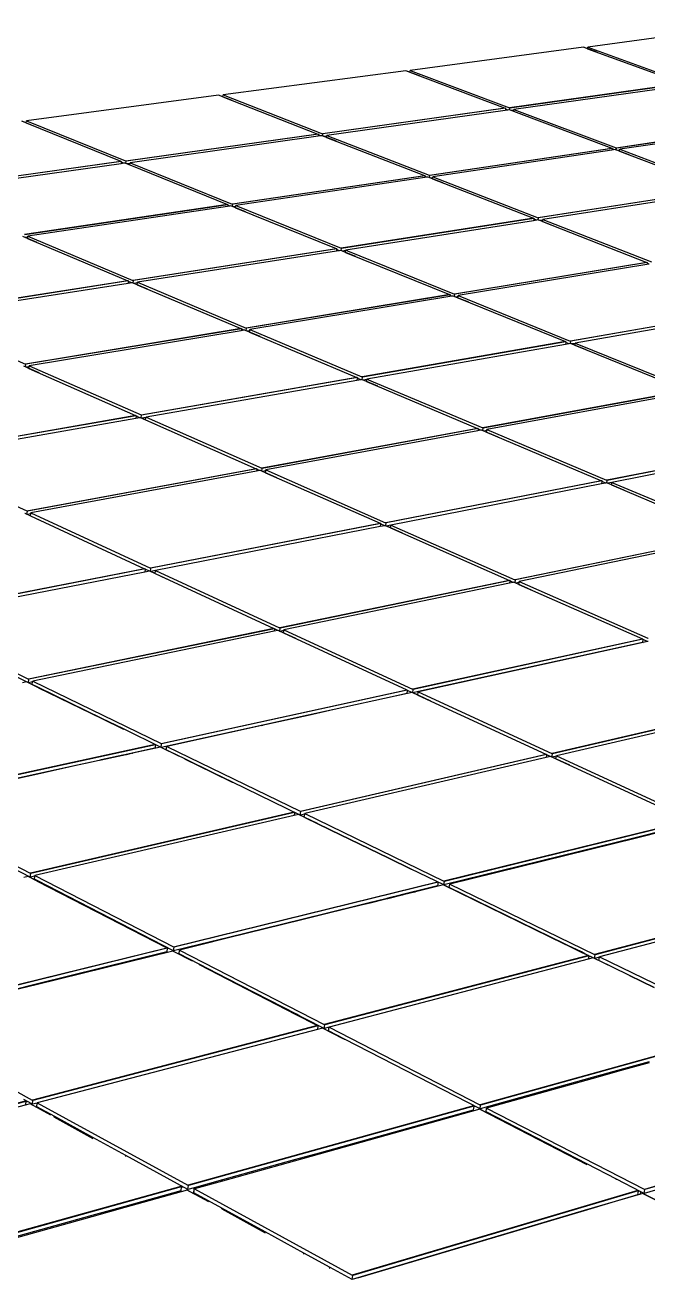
# Model space of a CAD drawing. Header units: inches. Extents: x -1381 to 1917, y -1058 to 799.
# Drawn here: x 33 to 355, y 131 to 777 of the extents above; entities that cross this region are included whole.
import ezdxf

# ---------------------------------------------------------------- set-up
doc = ezdxf.new("R2010")
doc.units = ezdxf.units.IN
doc.header["$MEASUREMENT"] = 0

msp = doc.modelspace()

# ---------------------------------------------------------------- linework, layer by layer
for p, q in [((409.04, 777.42), (323.6, 766.05)), ((321.43, 765.91), (231.71, 753.96)), ((323.47, 765.17), (321.43, 765.91)), ((321.43, 765.91), (321.43, 765.91)), ((328.51, 763.33), (321.43, 765.91)), ((323.47, 765.17), (323.6, 766.05)), ((323.47, 765.17), (372.77, 747.2)), ((323.6, 766.05), (374.94, 747.34)), ((229.45, 753.82), (135.12, 741.26)), ((231.58, 753.01), (229.45, 753.82)), ((229.45, 753.82), (229.45, 753.82)), ((236.53, 751.15), (229.45, 753.82)), ((231.58, 753.01), (231.71, 753.96)), ((231.58, 753.01), (280.82, 734.46)), ((231.71, 753.96), (283.09, 734.62)), ((372.84, 747.17), (283.17, 734.59)), ((373, 747.11), (283.32, 734.53)), ((372.84, 746.07), (285.35, 733.77)), ((132.75, 741.11), (33.46, 727.9)), ((134.99, 740.23), (132.75, 741.11)), ((132.76, 741.11), (132.75, 741.11)), ((139.83, 738.34), (132.76, 741.11)), ((134.99, 740.23), (135.12, 741.26)), ((134.99, 740.23), (184.09, 721.07)), ((135.12, 741.26), (186.47, 721.24)), ((280.89, 734.44), (186.55, 721.21)), ((281.05, 734.38), (186.7, 721.15)), ((280.89, 733.31), (188.73, 720.36)), ((280.83, 734.46), (280.89, 734.44)), ((280.89, 734.44), (281.01, 734.39)), ((280.99, 733.94), (280.89, 733.31)), ((282.19, 733.49), (280.89, 733.31)), ((281.05, 734.38), (280.99, 733.94)), ((282.19, 733.49), (280.99, 733.94)), ((281.01, 734.39), (281.05, 734.38)), ((281.05, 734.38), (281.13, 734.35)), ((281.31, 734.28), (281.36, 734.26)), ((283.07, 733.61), (282.19, 733.49)), ((283.18, 733.57), (283.07, 733.61)), ((283.08, 733.61), (283.07, 733.61)), ((290.36, 730.87), (283.08, 733.61)), ((283.17, 734.59), (283.09, 734.62)), ((283.32, 734.53), (283.17, 734.59)), ((283.18, 733.57), (283.32, 734.53)), ((284, 733.26), (283.18, 733.57)), ((285.3, 733.45), (284, 733.26)), ((285.2, 732.81), (284, 733.26)), ((285.2, 732.81), (285.3, 733.45)), ((285.2, 732.81), (335.94, 713.7)), ((285.3, 733.45), (285.35, 733.77)), ((285.35, 733.77), (338.22, 713.87)), ((33.33, 726.78), (30.99, 727.73)), ((38.05, 724.87), (30.99, 727.73)), ((33.33, 726.78), (33.46, 727.9)), ((33.33, 726.78), (82.22, 706.97)), ((33.46, 727.9), (84.7, 707.15)), ((427.9, 727.1), (338.3, 713.84)), ((428.06, 727.04), (338.47, 713.78)), ((427.92, 726.2), (340.07, 713.17)), ((184.17, 721.04), (84.78, 707.12)), ((184.33, 720.98), (84.94, 707.05)), ((184.18, 719.89), (86.96, 706.23)), ((184.11, 721.07), (184.17, 721.04)), ((184.17, 721.04), (184.29, 721)), ((184.28, 720.59), (184.18, 719.89)), ((185.58, 720.08), (184.18, 719.89)), ((184.33, 720.98), (184.28, 720.59)), ((185.58, 720.08), (184.28, 720.59)), ((184.29, 721), (184.33, 720.98)), ((184.33, 720.98), (184.41, 720.95)), ((184.58, 720.88), (184.64, 720.86)), ((186.35, 720.19), (185.58, 720.08)), ((186.56, 720.11), (186.35, 720.19)), ((186.35, 720.19), (186.35, 720.19)), ((193.64, 717.35), (186.35, 720.19)), ((186.55, 721.21), (186.47, 721.24)), ((186.7, 721.15), (186.55, 721.21)), ((186.56, 720.11), (186.7, 721.15)), ((187.28, 719.83), (186.56, 720.11)), ((188.68, 720.03), (187.28, 719.83)), ((188.59, 719.32), (187.28, 719.83)), ((188.59, 719.32), (188.68, 720.03)), ((188.59, 719.32), (239.22, 699.56)), ((188.68, 720.03), (188.73, 720.36)), ((188.73, 720.36), (241.61, 699.74)), ((336.02, 713.67), (241.69, 699.71)), ((336.18, 713.61), (241.85, 699.64)), ((336.05, 712.75), (243.45, 699.02)), ((335.96, 713.69), (336.02, 713.67)), ((336.02, 713.67), (336.15, 713.62)), ((336.12, 713.17), (336.05, 712.75)), ((336.9, 712.87), (336.05, 712.75)), ((336.18, 713.61), (336.12, 713.17)), ((336.9, 712.87), (336.12, 713.17)), ((336.15, 713.62), (336.18, 713.61)), ((336.18, 713.61), (336.26, 713.58)), ((336.45, 713.51), (336.51, 713.49)), ((337.78, 713), (336.9, 712.87)), ((338.31, 712.8), (337.78, 713)), ((337.79, 713), (337.78, 713)), ((345.29, 710.18), (337.79, 713)), ((338.3, 713.84), (338.22, 713.87)), ((338.47, 713.78), (338.3, 713.84)), ((338.31, 712.8), (338.47, 713.78)), ((339.13, 712.5), (338.31, 712.8)), ((339.98, 712.62), (339.13, 712.5)), ((339.91, 712.2), (339.13, 712.5)), ((339.91, 712.2), (339.98, 712.62)), ((339.91, 712.2), (392.2, 692.5)), ((339.98, 712.62), (340.07, 713.17)), ((340.07, 713.17), (394.49, 692.68)), ((82.29, 706.94), (-22.55, 692.25)), ((82.45, 706.87), (-22.39, 692.18)), ((82.32, 705.75), (-20.38, 691.33)), ((82.23, 706.96), (82.29, 706.94)), ((82.29, 706.94), (82.41, 706.89)), ((82.41, 706.54), (82.32, 705.75)), ((83.83, 705.97), (82.32, 705.75)), ((82.41, 706.89), (82.45, 706.87)), ((82.45, 706.87), (82.41, 706.54)), ((83.83, 705.97), (82.41, 706.54)), ((82.45, 706.87), (82.53, 706.84)), ((82.71, 706.77), (82.76, 706.75)), ((84.47, 706.05), (83.83, 705.97)), ((84.8, 705.92), (84.47, 706.05)), ((84.47, 706.05), (84.47, 706.05)), ((91.75, 703.11), (84.47, 706.05)), ((84.78, 707.12), (84.7, 707.15)), ((84.94, 707.05), (84.78, 707.12)), ((84.8, 705.92), (84.94, 707.05)), ((85.4, 705.68), (84.8, 705.92)), ((86.92, 705.89), (85.4, 705.68)), ((86.82, 705.1), (85.4, 705.68)), ((86.82, 705.1), (86.92, 705.89)), ((86.82, 705.1), (137.27, 684.66)), ((86.92, 705.89), (86.96, 706.23)), ((86.96, 706.23), (139.77, 684.85)), ((239.3, 699.53), (139.85, 684.82)), ((239.47, 699.46), (140.02, 684.75)), ((239.34, 698.58), (141.62, 684.1)), ((239.24, 699.55), (239.3, 699.53)), ((239.3, 699.53), (239.43, 699.48)), ((239.41, 699.07), (239.34, 698.58)), ((240.3, 698.73), (239.34, 698.58)), ((239.47, 699.46), (239.41, 699.07)), ((240.3, 698.73), (239.41, 699.07)), ((239.43, 699.48), (239.47, 699.46)), ((239.47, 699.46), (239.55, 699.43)), ((239.73, 699.36), (239.79, 699.34)), ((241.07, 698.84), (240.3, 698.73)), ((241.7, 698.59), (241.07, 698.84)), ((241.07, 698.84), (241.07, 698.84)), ((248.57, 695.91), (241.07, 698.84)), ((241.69, 699.71), (241.61, 699.74)), ((241.85, 699.64), (241.69, 699.71)), ((241.7, 698.59), (241.85, 699.64)), ((242.41, 698.31), (241.7, 698.59)), ((243.37, 698.46), (242.41, 698.31)), ((243.3, 697.97), (243.37, 698.46)), ((243.37, 698.46), (243.45, 699.02)), ((243.45, 699.02), (297.93, 677.78)), ((243.3, 697.97), (242.41, 698.31)), ((243.3, 697.97), (295.53, 677.58)), ((392.28, 692.47), (298.01, 677.75)), ((392.45, 692.41), (298.18, 677.68)), ((392.26, 691.24), (300.32, 676.84)), ((137.35, 684.62), (32.36, 669.1)), ((137.52, 684.56), (32.52, 669.03)), ((137.4, 683.65), (34.12, 668.35)), ((137.29, 684.65), (137.35, 684.62)), ((137.35, 684.62), (137.48, 684.57)), ((137.47, 684.22), (137.4, 683.65)), ((138.48, 683.81), (137.4, 683.65)), ((137.52, 684.56), (137.47, 684.22)), ((138.48, 683.81), (137.47, 684.22)), ((137.48, 684.57), (137.52, 684.56)), ((137.52, 684.56), (137.6, 684.53)), ((137.78, 684.45), (137.84, 684.43)), ((139.12, 683.91), (138.48, 683.81)), ((139.87, 683.6), (139.12, 683.91)), ((139.12, 683.91), (139.12, 683.91)), ((146.62, 680.87), (139.12, 683.91)), ((139.85, 684.82), (139.77, 684.85)), ((140.02, 684.75), (139.85, 684.82)), ((139.87, 683.6), (140.02, 684.75)), ((140.46, 683.36), (139.87, 683.6)), ((141.54, 683.52), (140.46, 683.36)), ((141.47, 682.96), (140.46, 683.36)), ((141.47, 682.96), (141.54, 683.52)), ((141.47, 682.96), (193.55, 661.85)), ((141.54, 683.52), (141.62, 684.1)), ((141.62, 684.1), (196.06, 662.05)), ((295.61, 677.55), (196.14, 662.02)), ((295.78, 677.49), (196.31, 661.95)), ((295.6, 676.29), (198.46, 661.08)), ((295.55, 677.58), (295.61, 677.55)), ((295.72, 677.09), (295.6, 676.29)), ((297.16, 676.53), (295.6, 676.29)), ((295.61, 677.55), (295.74, 677.5)), ((295.78, 677.49), (295.72, 677.09)), ((297.16, 676.53), (295.72, 677.09)), ((295.74, 677.5), (295.78, 677.49)), ((295.78, 677.49), (295.86, 677.46)), ((296.05, 677.38), (296.11, 677.36)), ((297.93, 676.65), (297.16, 676.53)), ((298.01, 677.75), (297.93, 677.78)), ((298.02, 676.62), (297.93, 676.65)), ((297.93, 676.65), (297.93, 676.65)), ((305.67, 673.63), (297.93, 676.65)), ((298.18, 677.68), (298.01, 677.75)), ((298.02, 676.62), (298.18, 677.68)), ((298.72, 676.34), (298.02, 676.62)), ((300.29, 676.58), (298.72, 676.34)), ((300.16, 675.78), (298.72, 676.34)), ((300.16, 675.78), (300.29, 676.58)), ((300.16, 675.78), (354.07, 654.74)), ((300.29, 676.58), (300.32, 676.84)), ((300.32, 676.84), (356.48, 654.95)), ((38.97, 664.99), (31.49, 668.15)), ((32.83, 667.58), (32.38, 667.77)), ((34.05, 667.76), (32.83, 667.58)), ((33.97, 667.1), (32.83, 667.58)), ((33.97, 667.1), (34.05, 667.76)), ((33.97, 667.1), (85.81, 645.22)), ((34.05, 667.76), (34.12, 668.35)), ((34.12, 668.35), (88.45, 645.44)), ((193.63, 661.81), (88.53, 645.41)), ((193.8, 661.75), (88.7, 645.34)), ((193.63, 660.51), (90.84, 644.43)), ((193.57, 661.84), (193.63, 661.81)), ((193.63, 661.81), (193.76, 661.76)), ((193.76, 661.41), (193.63, 660.51)), ((195.31, 660.78), (193.63, 660.51)), ((193.76, 661.76), (193.8, 661.75)), ((193.8, 661.75), (193.76, 661.41)), ((195.31, 660.78), (193.76, 661.41)), ((193.8, 661.75), (193.89, 661.71)), ((194.07, 661.64), (194.14, 661.61)), ((195.95, 660.88), (195.31, 660.78)), ((196.15, 660.79), (195.95, 660.88)), ((195.95, 660.88), (195.95, 660.88)), ((203.69, 657.74), (195.95, 660.88)), ((196.14, 662.02), (196.06, 662.05)), ((196.31, 661.95), (196.14, 662.02)), ((196.15, 660.79), (196.31, 661.95)), ((196.74, 660.55), (196.15, 660.79)), ((198.42, 660.82), (196.74, 660.55)), ((198.3, 659.92), (196.74, 660.55)), ((198.3, 659.92), (198.42, 660.82)), ((198.3, 659.92), (252.11, 638.12)), ((198.42, 660.82), (198.46, 661.08)), ((198.46, 661.08), (254.63, 638.34)), ((354.16, 654.71), (254.72, 638.3)), ((354.33, 654.64), (254.89, 638.23)), ((354.18, 653.67), (256.59, 637.54)), ((354.09, 654.73), (354.16, 654.71)), ((354.16, 654.71), (354.29, 654.66)), ((354.27, 654.24), (354.18, 653.67)), ((355.27, 653.85), (354.18, 653.67)), ((354.33, 654.64), (354.27, 654.24)), ((355.27, 653.85), (354.27, 654.24)), ((354.29, 654.66), (354.33, 654.64)), ((354.33, 654.64), (354.42, 654.61)), ((354.61, 654.53), (354.67, 654.51)), ((85.89, 645.19), (-25.34, 627.83)), ((86.06, 645.12), (-25.17, 627.75)), ((85.91, 643.85), (-23.03, 626.81)), ((85.83, 645.21), (85.89, 645.19)), ((85.89, 645.19), (86.02, 645.13)), ((86.03, 644.85), (85.91, 643.85)), ((86.96, 644.02), (85.91, 643.85)), ((86.02, 645.13), (86.06, 645.12)), ((86.06, 645.12), (86.03, 644.85)), ((86.97, 644.45), (86.03, 644.85)), ((86.06, 645.12), (86.15, 645.08)), ((86.33, 645), (86.4, 644.98)), ((86.96, 644.02), (86.97, 644.45)), ((87.72, 644.13), (86.96, 644.02)), ((87.72, 644.13), (86.97, 644.45)), ((88.21, 644.21), (87.72, 644.13)), ((88.54, 644.07), (88.21, 644.21)), ((88.21, 644.21), (88.21, 644.21)), ((95.93, 640.95), (88.21, 644.21)), ((88.53, 645.41), (88.45, 645.44)), ((88.7, 645.34), (88.53, 645.41)), ((88.54, 644.07), (88.7, 645.34)), ((89, 643.88), (88.54, 644.07)), ((90.81, 644.16), (89, 643.88)), ((90.69, 643.16), (89, 643.88)), ((90.69, 643.16), (90.81, 644.16)), ((90.69, 643.16), (144.3, 620.54)), ((90.81, 644.16), (90.84, 644.43)), ((90.84, 644.43), (146.95, 620.77)), ((252.19, 638.08), (147.03, 620.74)), ((252.37, 638.01), (147.2, 620.66)), ((252.22, 637.02), (148.9, 619.95)), ((252.13, 638.11), (252.19, 638.08)), ((252.19, 638.08), (252.33, 638.03)), ((252.32, 637.67), (252.22, 637.02)), ((253.44, 637.22), (252.22, 637.02)), ((252.37, 638.01), (252.32, 637.67)), ((253.44, 637.22), (252.32, 637.67)), ((252.33, 638.03), (252.37, 638.01)), ((252.37, 638.01), (252.45, 637.98)), ((252.65, 637.9), (252.71, 637.87)), ((254.07, 637.32), (253.44, 637.22)), ((254.72, 637.06), (254.07, 637.32)), ((254.07, 637.32), (254.07, 637.32)), ((262.05, 634.09), (254.07, 637.32)), ((254.72, 638.3), (254.63, 638.34)), ((254.89, 638.23), (254.72, 638.3)), ((254.72, 637.06), (254.89, 638.23)), ((255.31, 636.82), (254.72, 637.06)), ((256.52, 637.02), (255.31, 636.82)), ((256.42, 636.37), (255.31, 636.82)), ((256.42, 636.37), (256.52, 637.02)), ((256.42, 636.37), (312.03, 613.83)), ((256.52, 637.02), (256.59, 637.54)), ((256.59, 637.54), (314.56, 614.07)), ((414, 631.35), (314.64, 614.04)), ((414.18, 631.28), (314.82, 613.96)), ((413.96, 629.95), (317.11, 613.04)), ((-23.03, 626.81), (32.9, 602.17)), ((144.38, 620.5), (32.98, 602.14)), ((144.56, 620.43), (33.15, 602.06)), ((144.42, 619.41), (34.85, 601.31)), ((144.32, 620.53), (144.38, 620.5)), ((144.38, 620.5), (144.51, 620.45)), ((144.52, 620.16), (144.42, 619.41)), ((145.77, 619.63), (144.42, 619.41)), ((144.51, 620.45), (144.56, 620.43)), ((144.56, 620.43), (144.52, 620.16)), ((145.77, 619.63), (144.52, 620.16)), ((144.56, 620.43), (144.64, 620.39)), ((144.83, 620.31), (144.9, 620.28)), ((146.26, 619.71), (145.77, 619.63)), ((147.04, 619.38), (146.26, 619.71)), ((146.26, 619.71), (146.26, 619.71)), ((154.23, 616.34), (146.26, 619.71)), ((147.03, 620.74), (146.95, 620.77)), ((147.2, 620.66), (147.03, 620.74)), ((147.04, 619.38), (147.2, 620.66)), ((147.49, 619.19), (147.04, 619.38)), ((148.83, 619.41), (147.49, 619.19)), ((148.74, 618.66), (147.49, 619.19)), ((148.74, 618.66), (148.83, 619.41)), ((148.74, 618.66), (204.19, 595.26)), ((148.83, 619.41), (148.9, 619.95)), ((148.9, 619.95), (206.85, 595.51)), ((312.11, 613.8), (206.94, 595.48)), ((312.29, 613.73), (207.12, 595.4)), ((312.08, 612.36), (209.4, 594.44)), ((312.05, 613.83), (312.11, 613.8)), ((312.24, 613.38), (312.08, 612.36)), ((313.94, 612.69), (312.08, 612.36)), ((312.11, 613.8), (312.25, 613.74)), ((312.29, 613.73), (312.24, 613.38)), ((313.94, 612.69), (312.24, 613.38)), ((312.25, 613.74), (312.29, 613.73)), ((312.29, 613.73), (312.38, 613.69)), ((312.58, 613.61), (312.65, 613.58)), ((314.58, 612.8), (313.94, 612.69)), ((314.64, 614.04), (314.56, 614.07)), ((314.64, 612.77), (314.58, 612.8)), ((314.58, 612.8), (314.58, 612.8)), ((322.82, 609.46), (314.58, 612.8)), ((314.82, 613.96), (314.64, 614.04)), ((314.64, 612.77), (314.82, 613.96)), ((315.22, 612.54), (314.64, 612.77)), ((317.08, 612.86), (315.22, 612.54)), ((316.93, 611.85), (315.22, 612.54)), ((316.93, 611.85), (317.08, 612.86)), ((316.93, 611.85), (374.43, 588.54)), ((317.08, 612.86), (317.11, 613.04)), ((317.11, 613.04), (376.97, 588.8)), ((32.98, 602.14), (32.9, 602.17)), ((33.15, 602.06), (32.98, 602.14)), ((32.99, 600.65), (33.15, 602.06)), ((32.99, 600.65), (32.06, 601.06)), ((40.02, 597.55), (32.07, 601.06)), ((33.29, 600.52), (32.99, 600.65)), ((34.79, 600.76), (33.29, 600.52)), ((34.69, 599.9), (33.29, 600.52)), ((34.69, 599.9), (34.79, 600.76)), ((34.69, 599.9), (89.87, 575.57)), ((34.79, 600.76), (34.85, 601.31)), ((34.85, 601.31), (92.67, 575.84)), ((204.28, 595.22), (92.76, 575.8)), ((204.46, 595.15), (92.94, 575.72)), ((204.21, 595.25), (204.28, 595.22)), ((204.28, 595.22), (204.41, 595.16)), ((204.41, 595.16), (204.46, 595.15)), ((204.46, 595.15), (204.42, 594.87)), ((204.46, 595.15), (204.54, 595.11)), ((204.74, 595.02), (204.81, 595)), ((206.94, 595.48), (206.85, 595.51)), ((207.12, 595.4), (206.94, 595.48)), ((206.94, 594.1), (207.12, 595.4)), ((204.26, 593.75), (95.22, 574.71)), ((204.42, 594.87), (204.26, 593.75)), ((206.25, 594.1), (204.26, 593.75)), ((206.25, 594.1), (204.42, 594.87)), ((206.74, 594.18), (206.25, 594.1)), ((206.94, 594.1), (206.74, 594.18)), ((206.74, 594.18), (206.74, 594.18)), ((214.99, 590.7), (206.74, 594.18)), ((207.39, 593.91), (206.94, 594.1)), ((209.38, 594.26), (207.39, 593.91)), ((209.22, 593.14), (207.39, 593.91)), ((209.22, 593.14), (209.38, 594.26)), ((209.22, 593.14), (266.63, 568.91)), ((209.38, 594.26), (209.4, 594.44)), ((209.4, 594.44), (269.3, 569.18)), ((374.52, 588.51), (269.39, 569.14)), ((374.71, 588.43), (269.58, 569.06)), ((374.52, 587.33), (271.39, 568.29)), ((89.96, 575.53), (-28.49, 554.91)), ((89.89, 575.56), (89.96, 575.53)), ((89.96, 575.53), (90.1, 575.47)), ((92.76, 575.8), (92.67, 575.84)), ((92.94, 575.72), (92.76, 575.8)), ((92.76, 574.29), (92.94, 575.72)), ((90.14, 575.45), (-28.31, 554.82)), ((89.96, 574.01), (-26.03, 553.77)), ((90.11, 575.26), (89.96, 574.01)), ((92.09, 574.39), (89.96, 574.01)), ((90.1, 575.47), (90.14, 575.45)), ((90.14, 575.45), (90.11, 575.26)), ((92.09, 574.39), (90.11, 575.26)), ((90.14, 575.45), (90.23, 575.41)), ((90.43, 575.32), (90.49, 575.29)), ((92.42, 574.44), (92.09, 574.39)), ((92.76, 574.29), (92.42, 574.44)), ((92.42, 574.44), (92.42, 574.44)), ((100.65, 570.81), (92.42, 574.44)), ((93.06, 574.16), (92.76, 574.29)), ((95.2, 574.53), (93.06, 574.16)), ((95.04, 573.29), (93.06, 574.16)), ((95.04, 573.29), (95.2, 574.53)), ((95.04, 573.29), (152.24, 548.07)), ((95.2, 574.53), (95.22, 574.71)), ((95.22, 574.71), (155.05, 548.36)), ((269.39, 569.14), (269.3, 569.18)), ((269.38, 567.74), (269.58, 569.06)), ((269.58, 569.06), (269.39, 569.14)), ((266.72, 568.87), (155.14, 548.32)), ((266.9, 568.79), (155.33, 548.24)), ((266.74, 567.66), (157.14, 547.44)), ((266.65, 568.9), (266.72, 568.87)), ((266.72, 568.87), (266.86, 568.81)), ((266.86, 568.51), (266.74, 567.66)), ((268.23, 567.93), (266.74, 567.66)), ((266.86, 568.81), (266.9, 568.79)), ((266.9, 568.79), (266.86, 568.51)), ((268.23, 567.93), (266.86, 568.51)), ((266.9, 568.79), (266.99, 568.75)), ((267.2, 568.66), (267.27, 568.64)), ((268.72, 568.02), (268.23, 567.93)), ((269.38, 567.74), (268.72, 568.02)), ((268.72, 568.02), (268.72, 568.02)), ((277.24, 564.43), (268.72, 568.02)), ((269.83, 567.55), (269.38, 567.74)), ((271.32, 567.83), (269.83, 567.55)), ((271.2, 566.98), (269.83, 567.55)), ((271.2, 566.98), (271.32, 567.83)), ((271.2, 566.98), (330.64, 541.89)), ((271.32, 567.83), (271.39, 568.29)), ((271.39, 568.29), (333.33, 542.18)), ((438.44, 562.6), (333.42, 542.14)), ((438.63, 562.53), (333.61, 542.06)), ((438.37, 561.01), (336.06, 541.03)), ((-26.03, 553.77), (33.6, 526.23)), ((152.32, 548.03), (33.69, 526.18)), ((152.51, 547.95), (33.88, 526.1)), ((152.36, 546.78), (35.69, 525.26)), ((152.26, 548.06), (152.32, 548.03)), ((152.32, 548.03), (152.47, 547.96)), ((152.49, 547.75), (152.36, 546.78)), ((154, 547.08), (152.36, 546.78)), ((152.47, 547.96), (152.51, 547.95)), ((152.51, 547.95), (152.49, 547.75)), ((154, 547.08), (152.49, 547.75)), ((152.51, 547.95), (152.6, 547.91)), ((152.81, 547.81), (152.88, 547.78)), ((154.33, 547.14), (154, 547.08)), ((155.13, 546.79), (154.33, 547.14)), ((154.33, 547.14), (154.33, 547.14)), ((162.84, 543.39), (154.33, 547.14)), ((155.14, 548.32), (155.05, 548.36)), ((155.13, 546.79), (155.33, 548.24)), ((155.43, 546.66), (155.13, 546.79)), ((155.33, 548.24), (155.14, 548.32)), ((157.08, 546.96), (155.43, 546.66)), ((156.95, 545.99), (155.43, 546.66)), ((156.95, 545.99), (157.08, 546.96)), ((156.95, 545.99), (216.24, 519.84)), ((157.08, 546.96), (157.14, 547.44)), ((157.14, 547.44), (219.07, 520.16)), ((330.73, 541.85), (219.16, 520.11)), ((330.93, 541.77), (219.35, 520.03)), ((330.68, 540.21), (221.8, 518.95)), ((330.66, 541.88), (330.73, 541.85)), ((330.88, 541.48), (330.68, 540.21)), ((332.88, 540.64), (330.68, 540.21)), ((330.73, 541.85), (330.88, 541.79)), ((330.88, 541.79), (330.93, 541.77)), ((330.93, 541.77), (330.88, 541.48)), ((332.88, 540.64), (330.88, 541.48)), ((330.93, 541.77), (331.02, 541.73)), ((331.23, 541.64), (331.3, 541.61)), ((333.37, 540.74), (332.88, 540.64)), ((333.42, 542.14), (333.33, 542.18)), ((333.4, 540.72), (333.37, 540.74)), ((333.37, 540.74), (333.37, 540.74)), ((342.19, 537.02), (333.37, 540.74)), ((333.4, 540.72), (333.61, 542.06)), ((333.84, 540.54), (333.4, 540.72)), ((333.61, 542.06), (333.42, 542.14)), ((336.05, 540.97), (333.84, 540.54)), ((335.84, 539.69), (333.84, 540.54)), ((335.84, 539.69), (336.05, 540.97)), ((335.84, 539.69), (397.45, 513.69)), ((336.05, 540.97), (336.06, 541.03)), ((336.06, 541.03), (400.14, 514)), ((32.71, 524.95), (32.57, 524.92)), ((33.69, 524.5), (32.71, 524.95)), ((32.71, 524.95), (32.71, 524.95)), ((41.21, 521.02), (32.71, 524.95)), ((33.69, 526.18), (33.6, 526.23)), ((33.88, 526.1), (33.69, 526.18)), ((33.69, 524.5), (33.88, 526.1)), ((33.82, 524.44), (33.69, 524.5)), ((35.63, 524.77), (33.82, 524.44)), ((35.5, 523.66), (33.82, 524.44)), ((35.5, 523.66), (35.63, 524.77)), ((35.63, 524.77), (35.69, 525.26)), ((35.69, 525.26), (97.48, 496.72)), ((35.5, 523.66), (94.49, 496.38)), ((216.33, 519.8), (97.57, 496.68)), ((216.52, 519.72), (97.76, 496.59)), ((216.29, 518.12), (100.2, 495.46)), ((216.26, 519.83), (216.33, 519.8)), ((216.49, 519.52), (216.29, 518.12)), ((218.64, 518.58), (216.29, 518.12)), ((216.33, 519.8), (216.48, 519.74)), ((216.48, 519.74), (216.52, 519.72)), ((216.52, 519.72), (216.49, 519.52)), ((218.64, 518.58), (216.49, 519.52)), ((216.52, 519.72), (216.61, 519.68)), ((216.83, 519.58), (216.9, 519.55)), ((218.97, 518.64), (218.64, 518.58)), ((219.14, 518.56), (218.97, 518.64)), ((218.97, 518.64), (218.97, 518.64)), ((227.79, 514.75), (218.97, 518.64)), ((219.16, 520.11), (219.07, 520.16)), ((219.14, 518.56), (219.35, 520.03)), ((219.44, 518.43), (219.14, 518.56)), ((219.35, 520.03), (219.16, 520.11)), ((221.79, 518.89), (219.44, 518.43)), ((221.59, 517.48), (219.44, 518.43)), ((221.59, 517.48), (221.79, 518.89)), ((221.59, 517.48), (283.1, 490.36)), ((221.79, 518.89), (221.8, 518.95)), ((221.8, 518.95), (285.95, 490.69)), ((397.55, 513.65), (286.04, 490.65)), ((397.75, 513.57), (286.24, 490.56)), ((397.53, 512.3), (288.19, 489.7)), ((94.58, 496.34), (-32.08, 471.68)), ((94.77, 496.25), (-31.89, 471.59)), ((94.56, 494.61), (-29.46, 470.41)), ((94.51, 496.37), (94.58, 496.34)), ((94.76, 496.16), (94.56, 494.61)), ((97.07, 495.1), (94.56, 494.61)), ((94.58, 496.34), (94.73, 496.27)), ((94.73, 496.27), (94.77, 496.25)), ((94.77, 496.25), (94.76, 496.16)), ((97.07, 495.1), (94.76, 496.16)), ((94.77, 496.25), (94.86, 496.21)), ((95.08, 496.11), (95.15, 496.08)), ((97.21, 495.12), (97.07, 495.1)), ((97.56, 494.96), (97.21, 495.12)), ((97.21, 495.12), (97.21, 495.12)), ((106.02, 491.05), (97.21, 495.12)), ((97.57, 496.68), (97.48, 496.72)), ((97.56, 494.96), (97.76, 496.59)), ((97.69, 494.9), (97.56, 494.96)), ((97.76, 496.59), (97.57, 496.68)), ((100.19, 495.39), (97.69, 494.9)), ((100, 493.83), (97.69, 494.9)), ((100, 493.83), (100.19, 495.39)), ((100, 493.83), (161.28, 465.5)), ((100.19, 495.39), (100.2, 495.46)), ((100.2, 495.46), (164.29, 465.86)), ((283.2, 490.32), (164.38, 465.81)), ((283.4, 490.23), (164.58, 465.72)), ((283.2, 488.92), (166.53, 464.82)), ((283.13, 490.35), (283.2, 490.32)), ((283.2, 490.32), (283.35, 490.25)), ((283.37, 490.03), (283.2, 488.92)), ((285.02, 489.3), (283.2, 488.92)), ((283.35, 490.25), (283.4, 490.23)), ((283.4, 490.23), (283.37, 490.03)), ((285.02, 489.3), (283.37, 490.03)), ((283.4, 490.23), (283.5, 490.19)), ((283.72, 490.09), (283.79, 490.05)), ((285.35, 489.37), (285.02, 489.3)), ((286.02, 489.07), (285.35, 489.37)), ((285.35, 489.37), (285.35, 489.37)), ((294.48, 485.34), (285.35, 489.37)), ((286.04, 490.65), (285.95, 490.69)), ((286.02, 489.07), (286.24, 490.56)), ((286.31, 488.94), (286.02, 489.07)), ((286.24, 490.56), (286.04, 490.65)), ((288.13, 489.32), (286.31, 488.94)), ((287.96, 488.21), (286.31, 488.94)), ((287.96, 488.21), (288.13, 489.32)), ((287.96, 488.21), (351.81, 460.06)), ((288.13, 489.32), (288.19, 489.7)), ((288.19, 489.7), (354.67, 460.41)), ((-29.46, 470.41), (34.4, 439.34)), ((164.38, 465.81), (164.29, 465.86)), ((164.36, 464.07), (164.58, 465.72)), ((164.58, 465.72), (164.38, 465.81)), ((161.38, 465.45), (34.5, 439.3)), ((161.58, 465.36), (34.7, 439.2)), ((161.39, 464.02), (36.64, 438.25)), ((161.3, 465.49), (161.38, 465.45)), ((161.38, 465.45), (161.53, 465.38)), ((161.56, 465.27), (161.39, 464.02)), ((163.38, 464.43), (161.39, 464.02)), ((161.53, 465.38), (161.58, 465.36)), ((161.58, 465.36), (161.56, 465.27)), ((163.38, 464.43), (161.56, 465.27)), ((161.58, 465.36), (161.67, 465.32)), ((161.89, 465.21), (161.97, 465.18)), ((163.52, 464.46), (163.38, 464.43)), ((164.36, 464.07), (163.52, 464.46)), ((163.52, 464.46), (163.52, 464.46)), ((172.66, 460.24), (163.52, 464.46)), ((164.48, 464.01), (164.36, 464.07)), ((166.48, 464.43), (164.48, 464.01)), ((166.3, 463.17), (164.48, 464.01)), ((166.3, 463.17), (166.48, 464.43)), ((166.3, 463.17), (229.99, 433.72)), ((166.48, 464.43), (166.53, 464.82)), ((166.53, 464.82), (233.02, 434.11)), ((351.91, 460.01), (233.12, 434.06)), ((352.12, 459.92), (233.32, 433.97)), ((351.84, 460.05), (351.91, 460.01)), ((352.09, 459.72), (351.86, 458.36)), ((351.91, 460.01), (352.07, 459.94)), ((352.07, 459.94), (352.12, 459.92)), ((352.12, 459.92), (352.09, 459.72)), ((354.42, 458.69), (352.09, 459.72)), ((352.12, 459.92), (352.22, 459.88)), ((352.45, 459.78), (352.53, 459.74)), ((354.77, 460.37), (354.67, 460.41)), ((351.84, 458.21), (236.14, 432.88)), ((352.2, 458.21), (236.14, 432.79)), ((351.86, 458.36), (351.84, 458.21)), ((351.86, 458.36), (352.2, 458.21)), ((354.42, 458.69), (352.2, 458.21)), ((354.73, 458.76), (354.42, 458.69)), ((34.49, 437.41), (26.91, 441.1)), ((33.45, 437.87), (31.35, 437.43)), ((39.59, 434.88), (33.45, 437.87)), ((33.46, 437.87), (33.45, 437.87)), ((42.56, 433.43), (33.46, 437.87)), ((34.5, 439.3), (34.4, 439.34)), ((34.49, 437.41), (34.7, 439.2)), ((36.59, 437.85), (34.49, 437.41)), ((34.7, 439.2), (34.5, 439.3)), ((36.43, 436.47), (36.59, 437.85)), ((39.59, 434.93), (36.43, 436.47)), ((36.59, 437.85), (36.64, 438.25)), ((36.64, 438.25), (102.98, 405.99)), ((39.59, 434.88), (39.59, 434.93)), ((72.3, 419), (39.59, 434.93)), ((39.59, 434.88), (72.3, 418.95)), ((230.09, 433.68), (103.08, 405.94)), ((230.3, 433.58), (103.29, 405.84)), ((230.02, 433.71), (230.09, 433.68)), ((230.29, 433.49), (230.04, 431.82)), ((230.09, 433.68), (230.25, 433.6)), ((230.25, 433.6), (230.3, 433.58)), ((230.3, 433.58), (230.29, 433.49)), ((232.79, 432.33), (230.29, 433.49)), ((230.3, 433.58), (230.4, 433.54)), ((230.63, 433.43), (230.71, 433.39)), ((233.12, 434.06), (233.02, 434.11)), ((233.08, 432.3), (233.32, 433.97)), ((233.32, 433.97), (233.12, 434.06)), ((224.06, 430.51), (192.55, 423.62)), ((224.05, 430.42), (192.55, 423.53)), ((232.79, 432.33), (224.05, 430.42)), ((224.05, 430.42), (224.06, 430.51)), ((230.04, 431.82), (224.06, 430.51)), ((232.93, 432.37), (232.79, 432.33)), ((233.08, 432.3), (232.93, 432.37)), ((232.93, 432.37), (232.93, 432.37)), ((242.41, 427.98), (232.93, 432.37)), ((233.21, 432.24), (233.08, 432.3)), ((236.14, 432.88), (233.21, 432.24)), ((235.71, 431.08), (233.21, 432.24)), ((235.71, 431.08), (235.95, 432.75)), ((235.71, 431.08), (301.96, 400.44)), ((236.14, 432.79), (235.95, 432.75)), ((235.95, 432.75), (305, 400.85)), ((236.14, 432.79), (236.14, 432.88)), ((423.79, 428.32), (305.11, 400.81)), ((424.01, 428.22), (305.32, 400.71)), ((179.08, 420.58), (155.1, 415.33)), ((179.08, 420.67), (155.61, 415.53)), ((192.55, 423.62), (179.08, 420.67)), ((192.55, 423.53), (179.08, 420.58)), ((179.08, 420.58), (179.08, 420.67)), ((192.55, 423.53), (192.55, 423.62)), ((423.75, 426.75), (307.42, 399.74)), ((72.3, 418.95), (72.3, 419)), ((83.54, 413.53), (72.3, 419)), ((72.3, 418.95), (83.53, 413.48)), ((155.61, 415.53), (103.06, 404.03)), ((155.1, 415.33), (105.92, 404.56)), ((155.1, 415.33), (155.61, 415.53)), ((83.53, 413.48), (83.54, 413.53)), ((103.06, 404.03), (83.54, 413.53)), ((99.88, 405.52), (-36.23, 375.81)), ((100.08, 405.42), (-36.02, 375.7)), ((88.27, 400.99), (84.89, 400.24)), ((88.14, 401.05), (84.9, 400.34)), ((99.85, 403.61), (88.14, 401.05)), ((88.14, 401.05), (88.27, 400.99)), ((102.71, 404.14), (88.27, 400.99)), ((99.8, 405.56), (99.88, 405.52)), ((100.08, 405.42), (99.85, 403.61)), ((99.88, 405.52), (100.03, 405.45)), ((100.03, 405.45), (100.08, 405.42)), ((100.08, 405.42), (100.18, 405.38)), ((100.41, 405.26), (100.49, 405.23)), ((102.71, 404.15), (102.71, 404.14)), ((112.18, 399.53), (102.71, 404.15)), ((107.37, 401.88), (102.71, 404.14)), ((103.08, 405.94), (102.98, 405.99)), ((103.06, 404.03), (103.29, 405.84)), ((103.29, 405.84), (103.08, 405.94)), ((105.68, 402.75), (105.92, 404.56)), ((107.44, 401.89), (105.68, 402.75)), ((105.92, 404.56), (174.9, 371)), ((107.44, 401.89), (107.37, 401.88)), ((115.27, 398.08), (107.44, 401.89)), ((59.87, 394.86), (39.28, 390.36)), ((59.87, 394.77), (39.28, 390.26)), ((64.67, 395.91), (59.87, 394.86)), ((64.8, 395.85), (59.87, 394.77)), ((59.87, 394.77), (59.87, 394.86)), ((70.97, 397.29), (64.67, 395.91)), ((64.8, 395.85), (64.67, 395.91)), ((70.97, 397.2), (64.8, 395.85)), ((72.03, 397.52), (70.97, 397.29)), ((72.03, 397.43), (70.97, 397.2)), ((70.97, 397.2), (70.97, 397.29)), ((83.24, 399.98), (72.03, 397.52)), ((83.24, 399.88), (72.03, 397.43)), ((72.03, 397.43), (72.03, 397.52)), ((84.3, 400.21), (83.24, 399.98)), ((84.3, 400.12), (83.24, 399.88)), ((83.24, 399.88), (83.24, 399.98)), ((84.89, 400.34), (84.3, 400.21)), ((84.89, 400.24), (84.3, 400.12)), ((84.3, 400.12), (84.3, 400.21)), ((84.9, 400.29), (84.89, 400.34)), ((84.9, 400.34), (84.89, 400.34)), ((84.89, 400.24), (84.9, 400.29)), ((84.9, 400.29), (84.9, 400.34)), ((115.27, 398.08), (115.2, 398.06)), ((115.2, 398.06), (129.87, 390.92)), ((129.94, 390.94), (115.27, 398.08)), ((302.07, 400.4), (175.01, 370.96)), ((302.28, 400.3), (175.22, 370.85)), ((302.04, 398.78), (177.32, 369.83)), ((301.99, 400.43), (302.07, 400.4)), ((302.27, 400.2), (302.04, 398.78)), ((304.24, 399.29), (302.04, 398.78)), ((302.07, 400.4), (302.23, 400.32)), ((302.23, 400.32), (302.28, 400.3)), ((302.28, 400.3), (302.27, 400.2)), ((304.24, 399.29), (302.27, 400.2)), ((302.28, 400.3), (302.39, 400.25)), ((302.63, 400.14), (302.71, 400.1)), ((304.38, 399.32), (304.24, 399.29)), ((305.05, 399.01), (304.38, 399.32)), ((304.38, 399.32), (304.38, 399.32)), ((314.23, 394.77), (304.38, 399.32)), ((305.11, 400.81), (305, 400.85)), ((305.05, 399.01), (305.32, 400.71)), ((305.18, 398.96), (305.05, 399.01)), ((305.32, 400.71), (305.11, 400.81)), ((307.38, 399.47), (305.18, 398.96)), ((307.15, 398.04), (305.18, 398.96)), ((307.15, 398.04), (307.38, 399.47)), ((307.15, 398.04), (376.11, 366.16)), ((307.38, 399.47), (307.42, 399.74)), ((307.42, 399.74), (379.16, 366.6)), ((39.28, 390.36), (26.65, 387.59)), ((39.28, 390.26), (26.65, 387.5)), ((39.28, 390.26), (39.28, 390.36)), ((129.87, 390.92), (129.94, 390.94)), ((129.87, 390.92), (139.84, 386.06)), ((139.85, 386.11), (129.94, 390.94)), ((139.84, 386.06), (139.85, 386.11)), ((174.97, 369.01), (139.85, 386.11)), ((-33.41, 374.36), (35.33, 338.98)), ((171.78, 370.51), (35.44, 338.93)), ((172, 370.41), (35.65, 338.82)), ((171.78, 368.84), (37.74, 337.74)), ((171.7, 370.55), (171.78, 370.51)), ((171.78, 370.51), (171.95, 370.43)), ((172, 370.41), (171.78, 368.84)), ((174.1, 369.38), (171.78, 368.84)), ((171.95, 370.43), (172, 370.41)), ((172, 370.41), (172.1, 370.36)), ((172.34, 370.24), (172.42, 370.2)), ((177.4, 367.77), (174.1, 369.38)), ((174.1, 369.38), (174.1, 369.38)), ((183.94, 364.59), (174.1, 369.38)), ((175.01, 370.96), (174.9, 371)), ((174.97, 369.01), (175.22, 370.85)), ((177.28, 369.55), (174.97, 369.01)), ((175.22, 370.85), (175.01, 370.96)), ((177.06, 367.99), (177.28, 369.55)), ((177.28, 369.55), (177.32, 369.83)), ((177.32, 369.83), (249.1, 334.92)), ((177.4, 367.83), (177.06, 367.99)), ((177.4, 367.77), (177.4, 367.83)), ((190.43, 361.48), (177.4, 367.83)), ((177.4, 367.77), (190.42, 361.43)), ((376.22, 366.11), (249.2, 334.87)), ((376.44, 366), (249.43, 334.76)), ((190.42, 361.43), (190.43, 361.48)), ((190.42, 361.43), (220.73, 346.68)), ((220.73, 346.73), (190.43, 361.48)), ((348.73, 357.44), (249.14, 332.89)), ((348.71, 357.15), (252.27, 333.37)), ((363.12, 360.71), (348.71, 357.15)), ((348.71, 357.15), (348.73, 357.44)), ((363.13, 360.99), (348.73, 357.44)), ((220.73, 346.68), (220.73, 346.73)), ((232.3, 341.09), (220.73, 346.73)), ((220.73, 346.68), (232.3, 341.04)), ((35.42, 336.92), (26.43, 341.55)), ((34.31, 337.26), (32.03, 336.73)), ((38.89, 334.9), (34.31, 337.26)), ((34.31, 337.26), (34.31, 337.26)), ((44.13, 332.2), (34.31, 337.26)), ((35.44, 338.93), (35.33, 338.98)), ((35.42, 336.92), (35.65, 338.82)), ((37.71, 337.45), (35.42, 336.92)), ((35.65, 338.82), (35.44, 338.93)), ((37.52, 335.84), (37.71, 337.45)), ((37.71, 337.45), (37.74, 337.74)), ((37.74, 337.74), (109.36, 300.88)), ((232.3, 341.04), (232.3, 341.09)), ((249.14, 332.89), (232.3, 341.09)), ((38.89, 335.14), (37.52, 335.84)), ((38.89, 334.9), (38.89, 335.14)), ((109.44, 298.79), (38.89, 335.14)), ((38.89, 334.9), (105.91, 300.37)), ((245.96, 334.39), (109.47, 300.83)), ((246.18, 334.28), (109.69, 300.71)), ((245.9, 332.41), (234.18, 329.53)), ((249.03, 332.9), (234.57, 329.33)), ((245.88, 334.43), (245.96, 334.39)), ((246.18, 334.28), (245.9, 332.41)), ((245.96, 334.39), (246.13, 334.31)), ((246.13, 334.31), (246.18, 334.28)), ((246.18, 334.28), (246.29, 334.23)), ((246.54, 334.11), (246.62, 334.07)), ((249.03, 332.9), (311.45, 302.5)), ((249.03, 332.9), (249.03, 332.9)), ((259.28, 327.9), (249.03, 332.9)), ((249.2, 334.87), (249.1, 334.92)), ((249.14, 332.89), (249.43, 334.76)), ((249.43, 334.76), (249.2, 334.87)), ((251.99, 331.51), (252.27, 333.37)), ((311.53, 302.52), (251.99, 331.51)), ((252.27, 333.37), (327.03, 297.01)), ((453.99, 330.14), (327.14, 296.96)), ((454.23, 330.03), (327.37, 296.85)), ((211.06, 323.54), (207.11, 322.56)), ((210.66, 323.73), (207.12, 322.86)), ((219.12, 325.81), (210.66, 323.73)), ((211.06, 323.54), (210.66, 323.73)), ((219.11, 325.52), (211.06, 323.54)), ((219.11, 325.52), (219.12, 325.81)), ((220.23, 325.8), (219.11, 325.52)), ((220.24, 326.09), (219.12, 325.81)), ((227.61, 327.62), (220.23, 325.8)), ((220.23, 325.8), (220.24, 326.09)), ((226.57, 327.65), (220.24, 326.09)), ((222.37, 326.49), (222.35, 326.42)), ((222.35, 326.42), (222.37, 326.36)), ((222.43, 326.55), (222.37, 326.49)), ((222.37, 326.36), (222.39, 326.33)), ((222.52, 326.6), (222.43, 326.55)), ((222.63, 326.63), (222.52, 326.6)), ((222.76, 326.65), (222.63, 326.63)), ((222.91, 326.66), (222.76, 326.65)), ((223.05, 326.65), (222.91, 326.66)), ((223.18, 326.62), (223.05, 326.65)), ((223.3, 326.57), (223.18, 326.62)), ((223.32, 326.56), (223.3, 326.57)), ((227.15, 327.79), (226.57, 327.65)), ((227.61, 327.62), (226.57, 327.65)), ((234.01, 329.48), (227.15, 327.79)), ((228.2, 327.76), (227.15, 327.79)), ((228.2, 327.76), (227.61, 327.62)), ((234.01, 329.19), (228.2, 327.76)), ((234.18, 329.53), (234.01, 329.48)), ((234.01, 329.48), (234.01, 329.19)), ((234.57, 329.33), (234.01, 329.19)), ((234.18, 329.53), (234.57, 329.33)), ((453.91, 328.31), (329.65, 295.74)), ((188.94, 318.09), (175.71, 314.83)), ((188.95, 318.38), (175.72, 315.12)), ((207.11, 322.56), (188.94, 318.09)), ((188.94, 318.09), (188.95, 318.38)), ((207.12, 322.86), (188.95, 318.38)), ((207.11, 322.56), (207.12, 322.86)), ((175.71, 314.83), (137.83, 305.49)), ((175.72, 315.12), (137.84, 305.79)), ((175.71, 314.83), (175.72, 315.12)), ((137.83, 305.49), (122.85, 301.8)), ((137.84, 305.79), (122.86, 302.1)), ((137.83, 305.49), (137.84, 305.79)), ((106.01, 300.31), (-41.05, 264.16)), ((106.24, 300.2), (-40.83, 264.04)), ((109.08, 298.73), (38.51, 281.35)), ((105.98, 298.27), (38.51, 281.65)), ((105.93, 300.35), (106.01, 300.31)), ((106.24, 300.2), (105.98, 298.27)), ((106.01, 300.31), (106.01, 300.31)), ((106.01, 300.31), (106.24, 300.2)), ((106.24, 300.2), (106.35, 300.14)), ((106.6, 300.01), (106.68, 299.97)), ((109.08, 298.74), (109.08, 298.73)), ((119.32, 293.46), (109.08, 298.74)), ((109.47, 300.83), (109.36, 300.88)), ((122.86, 302.1), (109.44, 298.79)), ((109.44, 298.79), (109.69, 300.71)), ((109.69, 300.71), (109.47, 300.83)), ((112.28, 297.33), (112.53, 299.25)), ((122.85, 301.8), (112.53, 299.25)), ((112.53, 299.25), (187.24, 260.81)), ((122.85, 301.8), (122.86, 302.1)), ((311.53, 302.52), (311.45, 302.5)), ((311.45, 302.5), (313.27, 301.61)), ((313.34, 301.63), (311.53, 302.52)), ((313.34, 301.63), (313.27, 301.61)), ((313.27, 301.61), (320.19, 298.24)), ((320.27, 298.26), (313.34, 301.63)), ((320.19, 298.24), (320.27, 298.26)), ((320.19, 298.24), (322.02, 297.35)), ((322.09, 297.37), (320.27, 298.26)), ((122.64, 291.99), (112.28, 297.33)), ((122.63, 291.75), (122.64, 291.99)), ((122.63, 291.75), (137.3, 284.19)), ((137.3, 284.43), (122.64, 291.99)), ((323.88, 296.45), (187.35, 260.75)), ((324.11, 296.33), (187.59, 260.63)), ((323.82, 294.55), (189.86, 259.46)), ((322.09, 297.37), (322.02, 297.35)), ((327.06, 294.95), (322.09, 297.37)), ((323.79, 296.49), (323.88, 296.45)), ((324.11, 296.33), (323.82, 294.55)), ((326.39, 295.22), (323.82, 294.55)), ((323.88, 296.45), (324.06, 296.36)), ((324.06, 296.36), (324.11, 296.33)), ((324.11, 296.33), (324.22, 296.28)), ((324.49, 296.15), (324.57, 296.11)), ((326.39, 295.23), (326.39, 295.22)), ((337.07, 290.02), (326.39, 295.23)), ((336.28, 290.41), (326.39, 295.22)), ((327.14, 296.96), (327.03, 297.01)), ((327.06, 294.95), (327.37, 296.85)), ((329.63, 295.63), (327.06, 294.95)), ((327.37, 296.85), (327.14, 296.96)), ((329.34, 293.84), (329.63, 295.63)), ((336.35, 290.43), (329.34, 293.84)), ((329.63, 295.63), (329.65, 295.74)), ((329.65, 295.74), (407.55, 257.85)), ((336.28, 290.41), (336.35, 290.43)), ((345.09, 286.17), (336.35, 290.43)), ((345.09, 286.12), (345.09, 286.17)), ((357.85, 279.96), (345.09, 286.17)), ((345.09, 286.12), (357.85, 279.91)), ((38.51, 281.65), (26.13, 278.6)), ((38.51, 281.35), (26.13, 278.3)), ((38.51, 281.35), (38.51, 281.65)), ((137.3, 284.19), (137.3, 284.43)), ((172.94, 266.07), (137.3, 284.43)), ((137.3, 284.19), (172.63, 265.99)), ((172.94, 266.07), (172.63, 265.99)), ((172.63, 265.99), (174.44, 265.05)), ((174.76, 265.14), (172.94, 266.07)), ((174.76, 265.14), (174.44, 265.05)), ((181.68, 261.57), (174.76, 265.14)), ((-38, 262.49), (36.42, 221.74)), ((183.87, 260.19), (36.53, 221.68)), ((184.11, 260.07), (36.76, 221.55)), ((174.44, 265.05), (181.37, 261.49)), ((181.37, 261.49), (181.68, 261.57)), ((181.37, 261.49), (183.19, 260.55)), ((183.51, 260.63), (181.68, 261.57)), ((183.51, 260.63), (183.19, 260.55)), ((187.3, 258.67), (183.51, 260.63)), ((183.79, 260.24), (183.87, 260.19)), ((184.11, 260.07), (183.84, 258.23)), ((186.38, 258.9), (183.84, 258.23)), ((183.87, 260.19), (183.87, 260.2)), ((183.87, 260.2), (184.11, 260.07)), ((184.11, 260.07), (184.22, 260.02)), ((184.48, 259.88), (184.57, 259.84)), ((186.39, 258.9), (186.38, 258.9)), ((197.07, 253.4), (186.39, 258.9)), ((187.35, 260.75), (187.24, 260.81)), ((187.3, 258.67), (187.59, 260.63)), ((189.85, 259.34), (187.3, 258.67)), ((187.59, 260.63), (187.35, 260.75)), ((189.58, 257.5), (189.85, 259.34)), ((189.85, 259.34), (189.86, 259.46)), ((189.86, 259.46), (267.83, 219.33)), ((183.84, 258.23), (39.03, 220.31)), ((197.77, 253.28), (189.58, 257.5)), ((197.46, 253.19), (197.77, 253.28)), ((267.88, 217.16), (197.77, 253.28)), ((404.39, 257.24), (267.95, 219.27)), ((404.63, 257.12), (268.2, 219.14)), ((355.31, 241), (342.02, 237.29)), ((355.35, 241.55), (342.05, 237.84)), ((325.8, 233.31), (267.88, 217.16)), ((342.02, 237.29), (325.76, 232.75)), ((325.76, 232.75), (325.8, 233.31)), ((342.05, 237.84), (325.8, 233.31)), ((342.02, 237.29), (342.05, 237.84)), ((325.76, 232.75), (271.29, 217.55)), ((32.81, 221.08), (-126.69, 179.4)), ((33.04, 220.95), (-126.45, 179.27)), ((33.9, 220.96), (32.08, 221.96)), ((32.72, 221.12), (32.81, 221.08)), ((32.81, 221.08), (32.81, 221.08)), ((32.81, 221.08), (33.04, 220.95)), ((33.02, 220.73), (32.81, 219.05)), ((33.9, 220.96), (33.02, 220.73)), ((33.04, 220.95), (33.02, 220.73)), ((33.04, 220.95), (33.15, 220.89)), ((33.41, 220.75), (33.5, 220.7)), ((36.52, 219.53), (33.9, 220.96)), ((36.53, 221.68), (36.42, 221.74)), ((36.52, 219.53), (36.76, 221.55)), ((39.02, 220.19), (36.52, 219.53)), ((36.76, 221.55), (36.53, 221.68)), ((38.79, 218.29), (39.02, 220.19)), ((39.02, 220.19), (39.03, 220.31)), ((39.03, 220.31), (116.84, 177.7)), ((32.81, 219.05), (-124.2, 177.94)), ((35.31, 219.7), (32.81, 219.05)), ((35.31, 219.7), (35.31, 219.7)), ((45.96, 213.86), (35.31, 219.7)), ((48.13, 213.16), (38.79, 218.29)), ((264.45, 218.67), (116.96, 177.64)), ((264.7, 218.55), (117.2, 177.51)), ((267.79, 216.96), (184.69, 193.78)), ((264.38, 216.56), (184.71, 194.35)), ((264.36, 218.72), (264.45, 218.67)), ((264.7, 218.55), (264.38, 216.56)), ((264.45, 218.67), (264.45, 218.68)), ((264.45, 218.68), (264.7, 218.55)), ((264.7, 218.55), (264.81, 218.49)), ((265.09, 218.35), (265.17, 218.3)), ((267.79, 216.96), (323.11, 188.45)), ((267.79, 216.96), (267.79, 216.96)), ((278.95, 211.2), (267.79, 216.96)), ((267.95, 219.27), (267.83, 219.33)), ((267.88, 217.16), (268.2, 219.14)), ((268.2, 219.14), (267.95, 219.27)), ((270.98, 215.57), (271.29, 217.55)), ((323.12, 188.7), (270.98, 215.57)), ((271.29, 217.55), (352.77, 175.62)), ((488.99, 213.91), (352.81, 173.41)), ((489.11, 215.99), (352.9, 175.56)), ((489.36, 215.87), (353.15, 175.42)), ((47.53, 213), (48.13, 213.16)), ((47.53, 213), (67.79, 201.9)), ((67.79, 202.39), (48.13, 213.16)), ((67.79, 201.9), (67.79, 202.39)), ((84.72, 193.1), (67.79, 202.39)), ((184.71, 194.35), (171.76, 190.74)), ((184.69, 193.78), (184.71, 194.35)), ((84.72, 192.61), (84.72, 193.1)), ((116.92, 175.45), (84.72, 193.1)), ((171.75, 190.17), (134.69, 179.83)), ((171.76, 190.74), (134.7, 180.41)), ((184.69, 193.78), (171.75, 190.17)), ((171.75, 190.17), (171.76, 190.74)), ((323.11, 188.45), (323.12, 188.7)), ((338.47, 180.79), (323.12, 188.7)), ((113.21, 176.99), (-46.74, 132.51)), ((113.45, 176.86), (-46.5, 132.36)), ((116.54, 175.16), (84.3, 166.17)), ((113.17, 174.8), (84.31, 166.76)), ((113.09, 177.05), (113.12, 177.04)), ((113.12, 177.04), (113.21, 176.99)), ((113.45, 176.86), (113.17, 174.8)), ((113.21, 176.99), (113.21, 176.99)), ((113.21, 176.99), (113.45, 176.86)), ((113.45, 176.86), (113.57, 176.79)), ((113.84, 176.64), (113.93, 176.6)), ((119.99, 173.27), (116.54, 175.16)), ((116.54, 175.16), (116.54, 175.16)), ((127.69, 169.05), (116.54, 175.16)), ((116.96, 177.64), (116.84, 177.7)), ((116.92, 175.45), (117.2, 177.51)), ((120.06, 176.33), (116.92, 175.45)), ((117.2, 177.51), (116.96, 177.64)), ((119.99, 173.27), (120.06, 176.33)), ((120.01, 173.76), (120.29, 175.81)), ((134.7, 180.41), (120.06, 176.33)), ((134.69, 179.83), (120.29, 175.81)), ((120.29, 175.81), (201.75, 131.21)), ((134.69, 179.83), (134.7, 180.41)), ((349.38, 174.92), (201.87, 131.14)), ((349.63, 174.78), (202.13, 131)), ((338.45, 180.54), (338.47, 180.79)), ((350.97, 174.36), (338.47, 180.79)), ((349.29, 174.96), (349.38, 174.92)), ((349.63, 174.78), (349.29, 172.77)), ((349.38, 174.92), (349.38, 174.92)), ((349.38, 174.92), (349.63, 174.78)), ((349.63, 174.78), (349.76, 174.72)), ((352.9, 175.56), (352.77, 175.62)), ((352.81, 173.41), (353.15, 175.42)), ((353.15, 175.42), (352.9, 175.56)), ((134.34, 165.9), (120.01, 173.76)), ((337.74, 169.23), (321.67, 164.45)), ((337.75, 169.33), (321.68, 164.56)), ((350.89, 173.14), (337.74, 169.23)), ((337.74, 169.23), (337.75, 169.33)), ((349.29, 172.77), (337.75, 169.33)), ((350.04, 174.57), (350.13, 174.53)), ((350.89, 173.14), (350.97, 174.36)), ((352.12, 173.5), (350.89, 173.14)), ((352.81, 173.41), (350.97, 174.36)), ((352.12, 173.5), (386.36, 155.86)), ((352.12, 173.5), (352.12, 173.5)), ((363.79, 167.49), (352.12, 173.5)), ((67.29, 162.01), (-30.22, 134.84)), ((84.3, 166.17), (67.28, 161.43)), ((67.28, 161.43), (67.29, 162.01)), ((84.31, 166.76), (67.29, 162.01)), ((84.3, 166.17), (84.31, 166.76)), ((134.33, 165.41), (134.34, 165.9)), ((134.33, 165.41), (156.81, 153.08)), ((156.83, 153.58), (134.34, 165.9)), ((321.68, 164.56), (201.81, 128.92)), ((321.67, 164.45), (204.61, 129.64)), ((321.67, 164.45), (321.68, 164.56)), ((67.28, 161.43), (-30.22, 134.24)), ((156.81, 153.08), (156.83, 153.58)), ((176.8, 142.63), (156.83, 153.58)), ((176.78, 142.13), (176.8, 142.63)), ((190.46, 135.14), (176.8, 142.63)), ((189.96, 134.9), (190.46, 135.14)), ((201.81, 128.92), (190.46, 135.14)), ((201.87, 131.14), (201.75, 131.21)), ((201.81, 128.92), (202.13, 131)), ((202.13, 131), (201.87, 131.14))]:
    msp.add_line(p, q)

doc.saveas('drawing.dxf')
